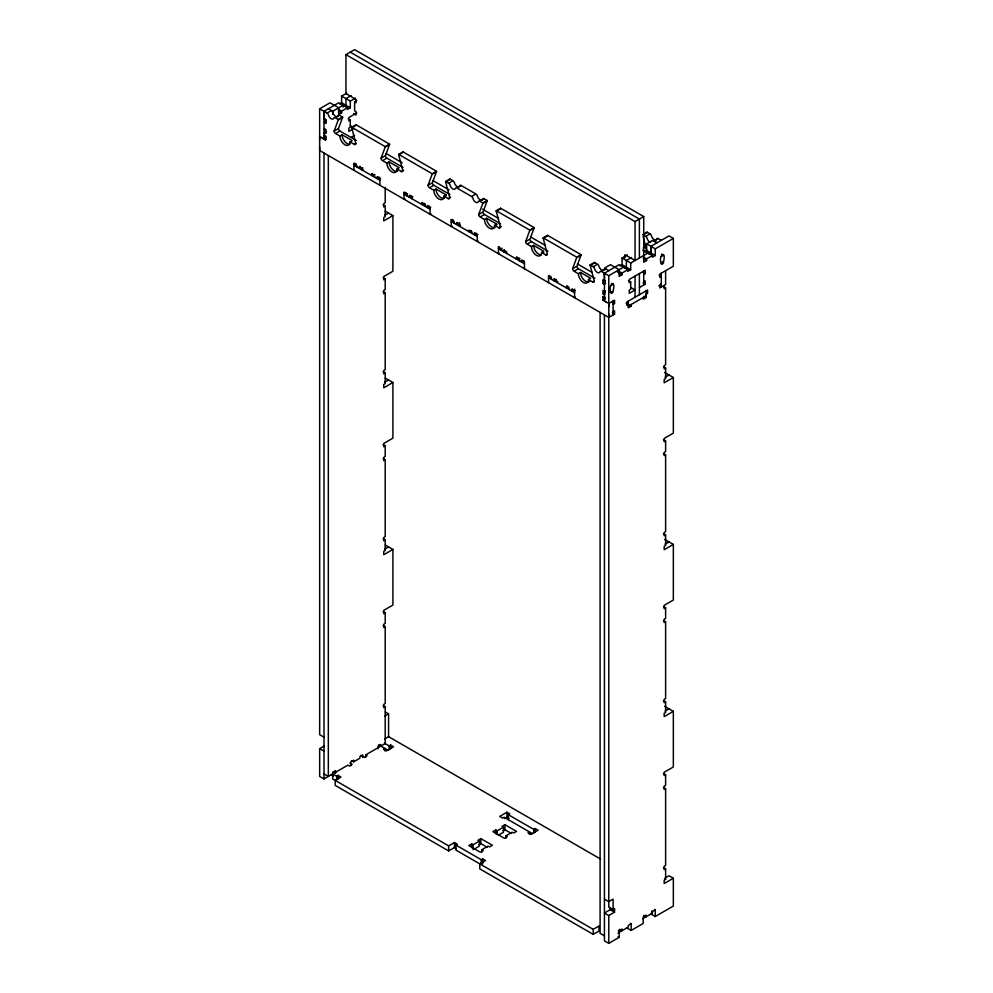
<?xml version="1.0" encoding="UTF-8"?>
<svg xmlns="http://www.w3.org/2000/svg" width="993" height="993" viewBox="0 0 993 993"><rect width="100%" height="100%" fill="white"/><g stroke="black" fill="none" stroke-linecap="round" stroke-linejoin="round"><path stroke-width="1.49" d="M319.659 140.075L319.659 136.6L325.443 139.939L326.163 139.517M324.003 113.227L324.003 111.278L338.7 102.8L347.413 107.778L347.413 109.453L350.306 107.778L350.306 101.1L355.506 98.096M326.163 119.483L324.003 119.073L324.003 111.278L319.659 108.783L319.659 734.708L324.003 737.216M604.427 275.135L604.427 273.187L619.173 264.672L627.799 269.711L627.799 271.374L630.692 269.711L630.692 263.033L622.065 258.006L627.266 255.002M605.519 283.688L604.427 284.321L602.987 283.477L602.987 280.138L604.427 280.982L604.427 273.187L604.427 301.003L605.879 301.835M608.771 306.986L608.771 303.51L614.555 300.171L614.555 303.51L613.103 304.342M628.296 301.14L628.296 306.142L646.12 295.852M659.116 275.272L661.288 276.526L659.849 277.357L659.849 274.018L673.341 266.236L673.341 238.419L655.268 248.846L655.268 255.524L652.376 257.187L652.376 255.524L646.592 258.863L646.592 260.526L643.7 262.202L643.725 216.561L635.048 221.576L635.048 260.514L624.932 254.68L624.932 258.019M639.393 258.019L639.393 219.068L350.281 52.157M331.389 110.533A2.048 1.179 60 0 1 332.754 112.432A4.084 2.358 60 0 0 335.473 116.243A4.084 2.358 60 0 0 338.203 115.585A2.048 1.179 60 0 1 339.569 115.262L342.61 117.025L338.278 119.52A2.048 1.179 60 0 1 338.216 119.967L334.144 131.051A2.048 1.179 60 0 0 335.584 133.546L339.929 136.053A7.15 4.133 60 0 0 344.981 144.817A7.15 4.133 60 0 0 350.045 141.9L354.377 144.395A2.048 1.179 60 0 0 355.829 143.563L351.758 127.787A2.036 1.179 60 0 1 351.696 127.265L356.028 124.77L389.566 144.134L385.234 146.629A2.023 1.167 60 0 1 385.172 147.076L381.101 158.16A2.048 1.179 60 0 0 382.541 160.655L386.885 163.162A7.15 4.133 60 0 0 391.937 171.926A7.15 4.133 60 0 0 397.001 169.009L401.333 171.504A2.048 1.179 60 0 0 402.786 170.672L398.714 154.896A2.036 1.179 60 0 1 398.652 154.374L402.984 151.879L436.523 171.243L432.178 173.862A2.036 1.179 60 0 1 432.129 174.185L428.057 185.269A2.048 1.179 60 0 0 429.497 187.776L433.842 190.271A7.15 4.133 60 0 0 438.894 199.034A7.15 4.133 60 0 0 443.958 196.118L446.118 194.864L436.001 189.018L433.842 190.271M578.385 273.733L580.557 272.479L590.674 278.325L588.501 279.567A7.15 4.133 60 0 1 583.45 282.496A7.15 4.133 60 0 1 578.385 273.733L574.053 271.226A2.048 1.179 60 0 1 572.601 268.718L576.672 257.646A2.036 1.179 60 0 0 576.734 257.311L581.079 254.692L547.54 235.329L543.196 237.836A2.036 1.179 60 0 0 543.258 238.345L547.329 254.134L545.889 254.965L541.557 252.458A7.15 4.133 60 0 1 536.493 255.387A7.15 4.133 60 0 1 531.429 246.624L527.097 244.117A2.048 1.179 60 0 1 525.657 241.609L529.728 230.537A2.023 1.167 60 0 0 529.778 230.091L534.122 227.583L500.584 208.22L496.252 210.727A2.036 1.179 60 0 0 496.301 211.236L500.373 227.025A2.048 1.179 60 0 1 498.933 227.856L494.601 225.349A7.15 4.133 60 0 1 489.537 228.278A7.15 4.133 60 0 1 484.472 219.515L480.14 217.008A2.048 1.179 60 0 1 478.7 214.5L482.772 203.416A2.048 1.179 60 0 0 482.821 202.982L487.166 200.474L484.112 198.712A2.048 1.179 60 0 0 482.747 199.047A4.084 2.358 60 0 1 480.029 199.692A4.084 2.358 60 0 1 477.298 195.894A2.048 1.179 60 0 0 475.932 193.995L461.162 185.468A2.048 1.179 60 0 0 459.809 185.79A4.084 2.358 60 0 1 457.078 186.448A4.084 2.358 60 0 1 454.36 182.65A2.048 1.179 60 0 0 452.994 180.751L449.941 178.988L445.609 181.496A2.06 1.192 60 0 0 445.671 182.004L449.742 197.781A2.048 1.179 60 0 1 448.29 198.625L443.958 196.118M326.188 120.736L326.176 122.735M342.61 117.025A2.048 1.179 60 0 1 342.548 117.459L338.476 128.544A2.048 1.179 60 0 0 339.929 131.051L356.363 140.534M389.566 144.134A2.023 1.167 60 0 1 389.504 144.568L385.433 155.653A2.048 1.179 60 0 0 386.885 158.16L402.984 167.457M436.523 171.355A2.036 1.179 60 0 1 436.461 171.677L432.389 182.762A2.048 1.179 60 0 0 433.842 185.269L449.941 194.566M487.166 200.474A2.048 1.179 60 0 1 487.104 200.921L483.032 212.006A2.048 1.179 60 0 0 484.472 214.5M534.122 227.583A2.023 1.167 60 0 1 534.06 228.03L529.989 239.114A2.048 1.179 60 0 0 531.429 241.609L547.875 251.105M581.066 254.816A2.036 1.179 60 0 1 581.017 255.139L576.945 266.223A2.048 1.179 60 0 0 578.385 268.718L594.832 278.214M353.533 113.562L356.065 115.027L356.065 111.688L354.625 110.856L354.625 101.944L356.065 102.788L356.065 99.449L345.949 93.603L345.949 54.652L354.625 49.65L643.725 216.561M319.659 108.783L330.024 102.8L338.737 107.778L338.737 114.456L341.629 112.792L341.629 111.117L347.413 107.778M339.656 103.905L341.592 102.8L341.592 96.122L346.793 93.119M345.924 98.63L351.174 95.589M330.669 110.955L327.045 113.041L324.003 111.278L324.003 139.094L325.443 139.939L325.443 136.6L324.003 135.768L324.723 135.346M328.335 108.783L332.717 111.253L343.081 105.27M343.032 106.971L345.974 105.27L345.974 98.605M324.003 119.073L324.723 118.651M354.625 101.944L356.785 100.703M326.163 121.158L324.003 122.412L326.163 122.822M335.944 117.348L339.569 115.262M338.936 119.545L342.548 117.459M325.083 128.742L324.003 129.363L326.163 129.785M356.785 112.941L348.841 117.534L348.841 120.873L350.281 120.029L350.281 127.265L348.841 128.097L348.841 131.436L353.458 128.767M326.412 131.312L324.003 132.702L326.163 133.124M334.144 131.051L337.757 128.966M325.443 136.6L326.163 136.178M326.312 137.766L324.003 139.094L322.551 138.263M336.317 133.136L339.929 131.051M351.758 127.787L355.37 125.701M339.929 136.053L342.089 134.8L352.217 140.646L350.045 141.9M351.249 137.282L354.625 135.333M354.377 144.395L355.829 143.563M353.88 170.262L353.88 163.584L354.6 163.162M385.892 146.654L389.504 144.568M356.202 163.907L353.88 165.248L379.909 180.267M359.9 167.891L359.181 168.313L359.9 166.228M359.181 166.638L362.06 168.313L362.793 167.891M381.101 158.16L384.713 156.075M363.153 169.356L362.06 169.977L362.06 168.313M383.273 160.245L386.885 158.16M398.714 154.896L402.326 152.81M386.885 163.162L389.045 161.909L399.174 167.755L397.001 169.009M374.969 174.545A1.527 0.881 0 0 1 374.361 174.47L371.705 175.538L372.425 173.452M379.413 177.213L377.005 178.603L377.725 176.518M377.005 176.94L379.897 178.603L380.617 178.181M401.333 171.504L403.741 170.113M432.849 173.763L436.461 171.677M404.859 198.687L403.99 199.196L403.99 192.518L404.71 192.096M406.311 192.841L404.002 194.181L430.019 209.2M365.685 757.386L365.685 754.879L385.197 743.608L385.197 706.892L383.745 707.724L383.745 704.385L385.197 703.553L385.197 626.769L383.745 627.601L383.745 624.262L385.197 623.43L385.197 612.867L383.745 613.699L383.745 610.36L392.905 605.072L392.905 549.439L383.745 554.715L383.745 551.376L385.197 550.544L385.197 539.981L383.745 540.813L383.745 537.474L385.197 536.642L385.197 459.858L383.745 460.69L383.745 457.351L385.197 456.519L385.197 445.944L383.745 446.776L383.745 443.437L392.905 438.161L392.905 382.516L383.745 387.804L383.745 384.465L385.197 383.633L385.197 373.058L383.745 373.889L383.745 370.55L385.197 369.719L385.197 292.935L383.745 293.779L383.745 290.44L385.197 289.608L385.197 279.033L383.745 279.865L383.745 276.526L392.905 271.238L392.905 215.605L383.745 220.893L383.745 217.554L385.197 216.722L385.197 206.147L383.745 206.978L383.745 203.639L385.197 202.808L385.197 187.454M403.99 192.518L406.882 194.181L407.602 193.759M407.602 195.435L406.882 195.857L406.882 194.181M411.698 195.857L409.29 197.247L410.01 195.162M428.057 185.269L431.67 183.184M409.29 195.571L412.182 197.247L412.902 196.825M430.217 187.354L433.842 185.269M384.651 215.369L388.573 213.098M445.671 182.004L449.283 179.919M445.609 181.496L448.65 183.246L452.262 181.16M424.47 203.404L421.814 204.471L422.534 202.386M421.814 202.808L424.706 204.471L425.426 204.061M425.426 205.725L424.706 206.147L424.706 204.471M457.55 187.553L461.162 185.468M429.522 206.147L427.114 207.537L427.834 205.452M427.114 205.861L430.006 207.537L430.726 207.115M448.29 198.625L450.698 197.222M430.875 213.706L430.006 214.215L430.006 207.537M448.65 183.246A2.048 1.179 60 0 1 450.015 185.145A4.084 2.358 60 0 0 452.746 188.943A4.084 2.358 60 0 0 455.464 188.298A2.048 1.179 60 0 1 456.83 187.975L471.601 196.502L475.213 194.417M480.5 200.797L484.112 198.712M452.076 225.957L451.207 226.454L451.207 219.776L451.927 219.354M453.516 220.111L451.207 221.439L477.223 236.471M483.492 203.006L487.104 200.921M459.635 222.693L456.507 224.505L457.227 222.42M456.507 222.842L459.399 224.505L460.119 224.083M478.7 214.5L482.313 212.415M460.479 225.548L459.399 226.168L459.399 224.505M480.86 216.586L484.472 214.5L500.584 223.797M496.301 211.236L499.926 209.151M484.472 219.515L486.644 218.261L496.761 224.095A7.15 4.133 60 0 1 496.699 225.026M471.203 230.488L469.031 231.741L469.031 230.066L471.923 231.741L471.923 233.405M476.739 233.405L474.331 234.795L475.064 232.71M474.331 233.132L477.223 234.795L477.943 234.385M494.601 225.349L496.761 224.095M498.933 227.856L501.341 226.466M478.092 240.976L477.223 241.473L477.223 234.795M499.293 253.215L498.424 253.712L498.424 247.034L499.144 246.624M530.448 230.115L534.06 228.03M498.424 247.034L501.316 248.709L502.036 248.287M502.036 249.963L501.316 250.373L501.316 248.709M504.444 251.353L503.724 251.763L504.444 249.677M525.657 241.609L529.269 239.524M527.817 243.695L531.429 241.609M543.258 238.345L546.882 236.26M531.429 246.624L533.601 245.37L543.717 251.204L541.557 252.458M518.917 257.932L516.261 258.999L516.981 256.914M516.261 257.336L519.14 258.999L519.873 258.577M519.873 260.253L519.14 260.675L519.14 258.999M523.969 260.675L521.561 262.065L522.281 259.967M577.405 257.224L581.017 255.139M548.533 282.645L548.533 275.967L549.266 275.558M550.867 276.302L548.546 277.63L574.575 292.65M556.254 279.306L553.833 280.696L554.566 278.611M572.601 268.718L576.225 266.633M574.773 270.804L578.385 268.718M557.818 281.739L556.725 282.372L556.725 280.696L553.833 279.033M384.651 382.28L388.573 380.021M588.501 279.567L592.846 282.074A2.048 1.179 60 0 0 594.286 281.242L590.214 265.454A2.06 1.192 60 0 1 590.152 264.945L594.497 262.437L597.538 264.2A2.048 1.179 60 0 1 598.903 266.099A4.084 2.358 60 0 0 601.634 269.897A4.084 2.358 60 0 0 604.352 269.252A2.048 1.179 60 0 1 605.718 268.929L602.106 271.015M661.288 240.356L658.235 238.605A2.048 1.179 60 0 0 656.882 238.928A4.084 2.358 60 0 1 654.151 239.574A4.084 2.358 60 0 1 651.42 235.775A2.048 1.179 60 0 0 650.067 233.876L647.014 232.114L642.682 234.621L645.723 236.384A2.048 1.179 60 0 1 647.088 238.283A4.084 2.358 60 0 0 650.676 242.429M590.214 265.454L593.826 263.368M643.464 234.72L645.872 233.33M646.356 233.045L647.076 232.635A2.06 1.192 60 0 1 647.014 232.114M590.152 264.945L593.206 266.707L596.818 264.622M646.455 235.962L650.067 233.876M568.53 286.679L566.37 287.933L567.09 285.847M646.642 243.819L650.974 246.314L650.974 252.992L646.642 250.484L646.642 243.819L652.662 240.331L656.994 242.838L653.903 241.1A2.048 1.179 60 0 0 653.071 240.927M653.903 241.1L657.515 239.015M643.191 248.002L645.363 246.748A7.15 4.133 60 0 1 645.264 247.828M574.798 289.186L571.67 290.986L572.39 288.901M631.598 257.497L626.36 260.526L626.36 267.204L624.423 268.321M655.268 255.524L650.924 253.016L650.924 246.338L668.997 235.912L673.341 238.419M571.67 289.323L574.562 290.986L575.282 290.577M620.141 265.789L622.065 264.672L622.065 258.006M644.705 251.601L646.642 250.484M592.846 282.074L594.286 281.242M646.083 251.341L646.815 250.919L643.079 236.446M593.206 266.707A2.048 1.179 60 0 1 594.571 268.606A4.084 2.358 60 0 0 597.289 272.405A4.084 2.358 60 0 0 600.02 271.747A2.048 1.179 60 0 1 601.386 271.424L608.771 275.694L623.505 267.179M630.692 263.033L648.081 252.992L652.376 255.524M602.987 280.138L603.707 279.728M649 254.134L650.974 252.992M575.431 297.168L574.562 297.664L574.562 290.986M604.427 280.982L605.159 280.56M602.987 283.477L605.395 282.086M617.683 270.543L622.015 273.05L627.799 269.711M622.015 273.05L622.015 274.713L619.123 276.389L619.123 269.711L610.496 264.672L604.476 268.16L608.808 270.655M610.931 285.562L613.103 284.321L611.663 283.477M661.288 256.492L663.461 255.238L661.524 254.134M605.519 290.639L604.427 291.272L602.987 290.44L602.987 293.779L605.159 294.189M602.987 293.779L605.395 292.376M608.771 303.51L602.987 300.171L602.987 296.833L603.707 296.411M613.103 291.272A1.539 0.881 -60 0 1 612.023 293.146A1.539 0.881 -60 0 1 610.943 292.525C607.356 285.065 616.417 277.568 613.103 291.272L610.943 292.525L609.851 291.892M661.288 263.455L663.461 262.202C666.762 248.498 657.701 255.995 661.288 263.455A1.539 0.881 -60 0 0 662.368 264.076A1.539 0.881 -60 0 0 663.461 262.202L662.368 261.569M630.716 287.498L635.048 290.006L629.264 293.345L629.264 290.006L630.716 289.174L630.716 281.938L629.264 282.769L629.264 279.43L645.165 270.257L645.165 273.596L643.725 274.428M605.159 297.255L602.987 296.833M602.987 300.171L605.395 298.781M643.725 281.664L645.165 280.82L645.165 284.159L639.393 287.498M613.103 311.579L614.555 310.747L614.555 314.086L608.771 317.425L319.659 150.502L319.659 147.026M661.288 283.762L659.849 284.594L659.849 287.933L665.62 284.594L665.62 270.679M631.188 304.479L631.188 306.142L628.296 307.818L628.296 304.479L626.844 305.31L626.844 301.971L647.573 290.006L647.573 293.345L646.12 294.189M646.12 290.85L646.12 297.528L643.228 299.191L643.228 297.528M650.924 914.007L655.268 916.502L673.341 906.075L673.341 878.259L664.18 883.534L664.18 880.195L665.62 879.364L665.62 868.801L664.18 869.632L664.18 866.293L665.62 865.462L665.62 788.678L664.18 789.509L664.18 786.171L665.62 785.339L665.62 774.763L664.18 775.595L664.18 772.269L673.341 766.981L673.341 711.336L664.18 716.623L664.18 713.284L665.62 712.453L665.62 701.877L664.18 702.709L664.18 699.382L665.62 698.538L665.62 621.767L664.18 622.599L664.18 619.26L665.62 618.428L665.62 607.853L664.18 608.684L664.18 605.345L673.341 600.057L673.341 544.425L664.18 549.712L664.18 546.373L665.62 545.542L665.62 534.966L664.18 535.798L664.18 532.459L665.62 531.627L665.62 454.844L664.18 455.675L664.18 452.336L665.62 451.505L665.62 440.942L664.18 441.773L664.18 438.434L673.341 433.147L673.341 377.514L664.18 382.789L664.18 379.45L665.62 378.618L665.62 368.055L664.18 368.887L664.18 365.548L665.62 364.716L665.62 287.933L664.18 288.764L664.18 285.425M665.074 377.266L668.997 375.006M384.651 549.191L388.573 546.932M665.074 544.189L668.997 541.917M349.871 762.996L352.192 764.337L349.3 766L347.848 765.169L324.003 778.946L319.659 776.439L319.659 748.623L324.289 745.942M384.651 716.114L388.573 713.843L388.573 737.029M384.713 738.879L388.573 736.657L600.566 859.057M351.472 760.576L353.632 761.83L359.9 758.218L359.9 756.542L362.793 754.879L362.793 757.547M332.68 773.932L336.677 776.241L338.116 775.409L341.009 777.072L335.224 780.411L335.224 785.426L448.65 850.914L454.434 847.575L456.37 848.68M384.428 743.174L389.194 745.917L390.634 745.085L393.526 746.748L386.302 750.931L383.41 749.256L384.862 748.424L384.862 750.931M665.074 711.1L668.997 708.841M335.572 773.262L335.572 770.593L332.68 772.269L332.68 778.946L448.65 845.899L454.434 842.56L457.326 844.236L455.886 845.068L455.886 850.07L593.206 929.361L598.99 926.022L598.99 931.024L593.206 934.363L479.78 868.875L479.78 863.873L485.565 860.534L482.672 858.858L481.22 859.702L455.886 845.068M508.404 819.746L508.404 814.744L509.843 813.912L506.951 812.237L499.727 816.407L502.619 818.083L504.072 817.251L532.409 833.611M504.543 818.642L506.951 817.251L508.888 818.356M473.127 849.735L479.396 846.123L479.396 841.121L473.127 844.733L471.687 843.901L468.795 845.564L480.364 852.242L483.256 850.579L481.804 849.735L481.804 852.242M481.804 849.735L488.072 846.123L489.512 846.955L492.404 845.291L480.835 838.613L477.956 840.277L479.396 841.121M498.474 835.113L503.488 832.208L503.488 827.206L497.22 830.818L495.78 829.987L492.888 831.662L504.456 838.34L507.336 836.665L505.896 835.833L505.896 838.34M505.896 835.833L512.165 832.208L513.604 833.053L516.497 831.377L504.928 824.699L502.036 826.375L503.488 827.206M478.911 844.733L480.835 843.616L487.265 847.327M503.004 830.818L504.928 829.714L511.358 833.425M508.404 814.744L533.75 829.378L535.19 828.547L538.082 830.21L530.858 834.381L527.966 832.717L529.406 831.886L529.406 834.381M614.555 912.195L610.211 909.687L604.427 913.026L608.771 915.534L614.555 912.195L614.555 908.856L613.823 908.434M665.074 878.011L668.997 875.752L673.341 878.259M608.771 275.694L608.771 907.18L613.103 909.687L614.555 908.856M618.403 930.28L619.123 930.689L622.015 929.026L622.015 930.689L619.607 929.299M626.844 927.909L631.176 930.416L631.176 923.738L628.284 925.402L628.284 927.077L617.981 933.023M651.656 911.077L652.376 911.5L655.268 909.824L655.268 916.502M642.682 918.761L652.376 913.163L652.376 911.5M604.427 314.918L604.427 940.843L608.771 943.35L619.123 937.367L619.123 930.689M631.176 930.416L643.216 923.465L643.216 916.787L646.108 915.112L646.108 916.787L643.7 915.397M345.949 54.652L635.048 221.576M650.924 246.338L655.268 248.846M643.749 250.484L648.081 252.992M642.682 250.199L645.363 251.75M643.34 256.988L646.592 258.863M643.34 258.652L646.592 260.526M341.592 96.122L350.306 101.1M643.005 272.343L645.165 273.596M663.461 286.679L665.62 287.933M658.843 285.686L661.288 287.101L661.288 273.187M341.592 102.8L350.306 107.778M622.065 264.672L630.692 269.711M643.005 282.906L645.165 284.159M338.377 109.242L341.629 111.117M338.377 110.906L341.629 112.792M617.683 272.219L622.015 274.713M348.121 118.775L350.281 120.029M628.544 280.684L630.716 281.938M350.281 125.602L353.533 127.476M338.278 119.52L335.224 117.757A2.048 1.179 60 0 0 333.859 118.093A4.084 2.358 60 0 1 331.141 118.738A4.084 2.358 60 0 1 328.41 114.94A2.048 1.179 60 0 0 327.045 113.041L324.003 111.278M351.696 127.265L385.234 146.629M398.652 154.374L432.191 173.738M482.821 202.982L479.78 201.219A2.048 1.179 60 0 0 478.415 201.542A4.084 2.358 60 0 1 475.684 202.2A4.084 2.358 60 0 1 472.966 198.401A2.048 1.179 60 0 0 471.601 196.502M496.252 210.727L529.778 230.091M543.196 237.836L576.734 257.199M643.948 296.274L646.12 297.528M612.023 283.477L613.103 284.11M386.103 153.505L402.165 162.778M432.948 180.552L449.01 189.824M482.474 209.151L498.523 218.423M530.647 236.967L545.38 245.47M577.492 264.014L592.225 272.504M626.124 303.225L628.296 304.479M629.016 304.888L631.188 306.142M612.147 302.12L614.555 303.51M353.88 163.584L356.76 165.248L356.76 166.923M371.705 173.874L374.597 175.538L374.597 177.213M451.207 219.776L454.099 221.439L454.099 223.115M503.724 250.099L506.616 251.763L506.616 253.438M521.561 260.389L524.441 262.065L524.441 268.731M548.533 275.967L551.425 277.643L551.425 279.306M566.37 286.257L569.262 287.933L569.262 289.596M612.383 312.832L614.555 314.086M498.436 248.697L524.453 263.728M383.025 204.893L385.197 206.147M663.461 366.802L665.62 368.055M385.321 211.224L392.905 215.605M664.665 372.499L673.341 377.514M383.025 277.779L385.197 279.033M663.461 439.688L665.62 440.942M383.025 291.694L385.197 292.935M663.461 453.59L665.62 454.844M383.025 371.804L385.197 373.058M663.461 533.713L665.62 534.966M385.321 378.134L392.905 382.516M664.665 539.422L673.341 544.425M383.025 444.69L385.197 445.944M663.461 606.599L665.62 607.853M383.025 458.605L385.197 459.858M663.461 620.513L665.62 621.767M383.025 538.727L385.197 539.981M663.461 700.624L665.62 701.877M385.321 545.058L392.905 549.439M664.665 706.333L673.341 711.336M383.025 611.614L385.197 612.867M663.461 773.51L665.62 774.763M383.025 625.516L385.197 626.769M663.461 787.424L665.62 788.678M383.025 705.638L385.197 706.892M663.461 867.547L665.62 868.801M385.321 711.969L388.573 713.843M664.9 878.954L665.62 879.364M378.693 744.862L388.002 750.236M654.548 909.414L655.268 909.824M651.656 912.753L652.376 913.163M365.685 754.879L367.125 755.71L364.232 757.386L360.769 755.375M604.427 899.112L608.771 901.619L613.103 899.112L613.103 909.687M630.456 923.316L631.176 923.738M319.659 748.623L324.003 751.118M618.043 936.747L619.123 937.367M331.228 774.763L333.4 776.017M324.003 773.932L328.335 776.439L328.335 155.516M604.427 935.84L600.095 933.333L600.095 312.41M319.659 136.6L321.111 137.431M608.771 313.937L608.771 317.425M643.725 271.089L643.725 285.003M639.393 273.596L639.393 294.735M635.048 276.091L635.048 297.242M613.103 301.003L613.103 314.918M610.211 907.465L610.211 909.687M608.771 915.534L608.771 943.35M593.206 929.361L593.206 934.363M535.19 828.547L535.19 832.295M533.75 829.378L533.75 833.127M506.951 812.237L506.951 817.251M504.928 824.699L504.928 829.714M497.22 830.818L497.22 834.579M495.78 829.987L495.78 833.748M482.672 858.858L482.672 863.873M481.22 859.702L481.22 863.451M480.835 838.613L480.835 843.616M473.127 844.733L473.127 848.494M471.687 843.901L471.687 847.65M454.434 842.56L454.434 847.575M448.65 845.899L448.65 850.914M412.182 197.247L412.182 198.91M390.634 745.085L390.634 748.846M389.194 745.917L389.194 749.678M380.853 746.115L380.853 744.44L377.973 746.115L377.973 748.784M379.897 178.603L379.897 185.281M353.632 761.83L353.632 760.166L350.74 761.83L350.74 765.839M338.116 775.409L338.116 779.157M336.677 776.241L336.677 780.001M332.717 111.253L332.717 114.332M325.443 119.905L325.443 123.244M325.443 130.195L325.443 133.534M324.003 153.009L324.003 778.946M646.815 250.919A2.048 1.179 60 0 1 646.58 251.701M495.135 227.459A7.15 4.133 60 0 1 489.673 225.361A7.15 4.133 60 0 1 486.644 218.261M500.646 208.741A2.036 1.179 60 0 1 500.584 208.22M547.329 254.134A2.048 1.179 60 0 1 545.889 254.965M541.433 254.779A7.15 4.133 60 0 1 536.257 252.036A7.15 4.133 60 0 1 533.601 245.37M543.655 252.135A7.15 4.133 60 0 1 543.444 252.954M547.602 235.85A2.036 1.179 60 0 1 547.54 235.329M588.377 281.888A7.15 4.133 60 0 1 583.214 279.145A7.15 4.133 60 0 1 580.557 272.479M589.606 281.292A7.15 4.133 60 0 1 589.048 281.677M594.559 262.959A2.06 1.192 60 0 1 594.497 262.437M349.921 144.208A7.15 4.133 60 0 1 344.745 141.465A7.15 4.133 60 0 1 342.089 134.8M356.09 125.279A2.036 1.179 60 0 1 356.028 124.77M397.535 171.106A7.15 4.133 60 0 1 392.074 169.009A7.15 4.133 60 0 1 389.045 161.909M403.046 152.388A2.036 1.179 60 0 1 402.984 151.879M444.492 198.215A7.15 4.133 60 0 1 439.03 196.118A7.15 4.133 60 0 1 436.001 189.018M446.118 194.864A7.15 4.133 60 0 1 446.056 195.782M450.003 179.497A2.06 1.192 60 0 1 449.941 178.988"/></g></svg>
